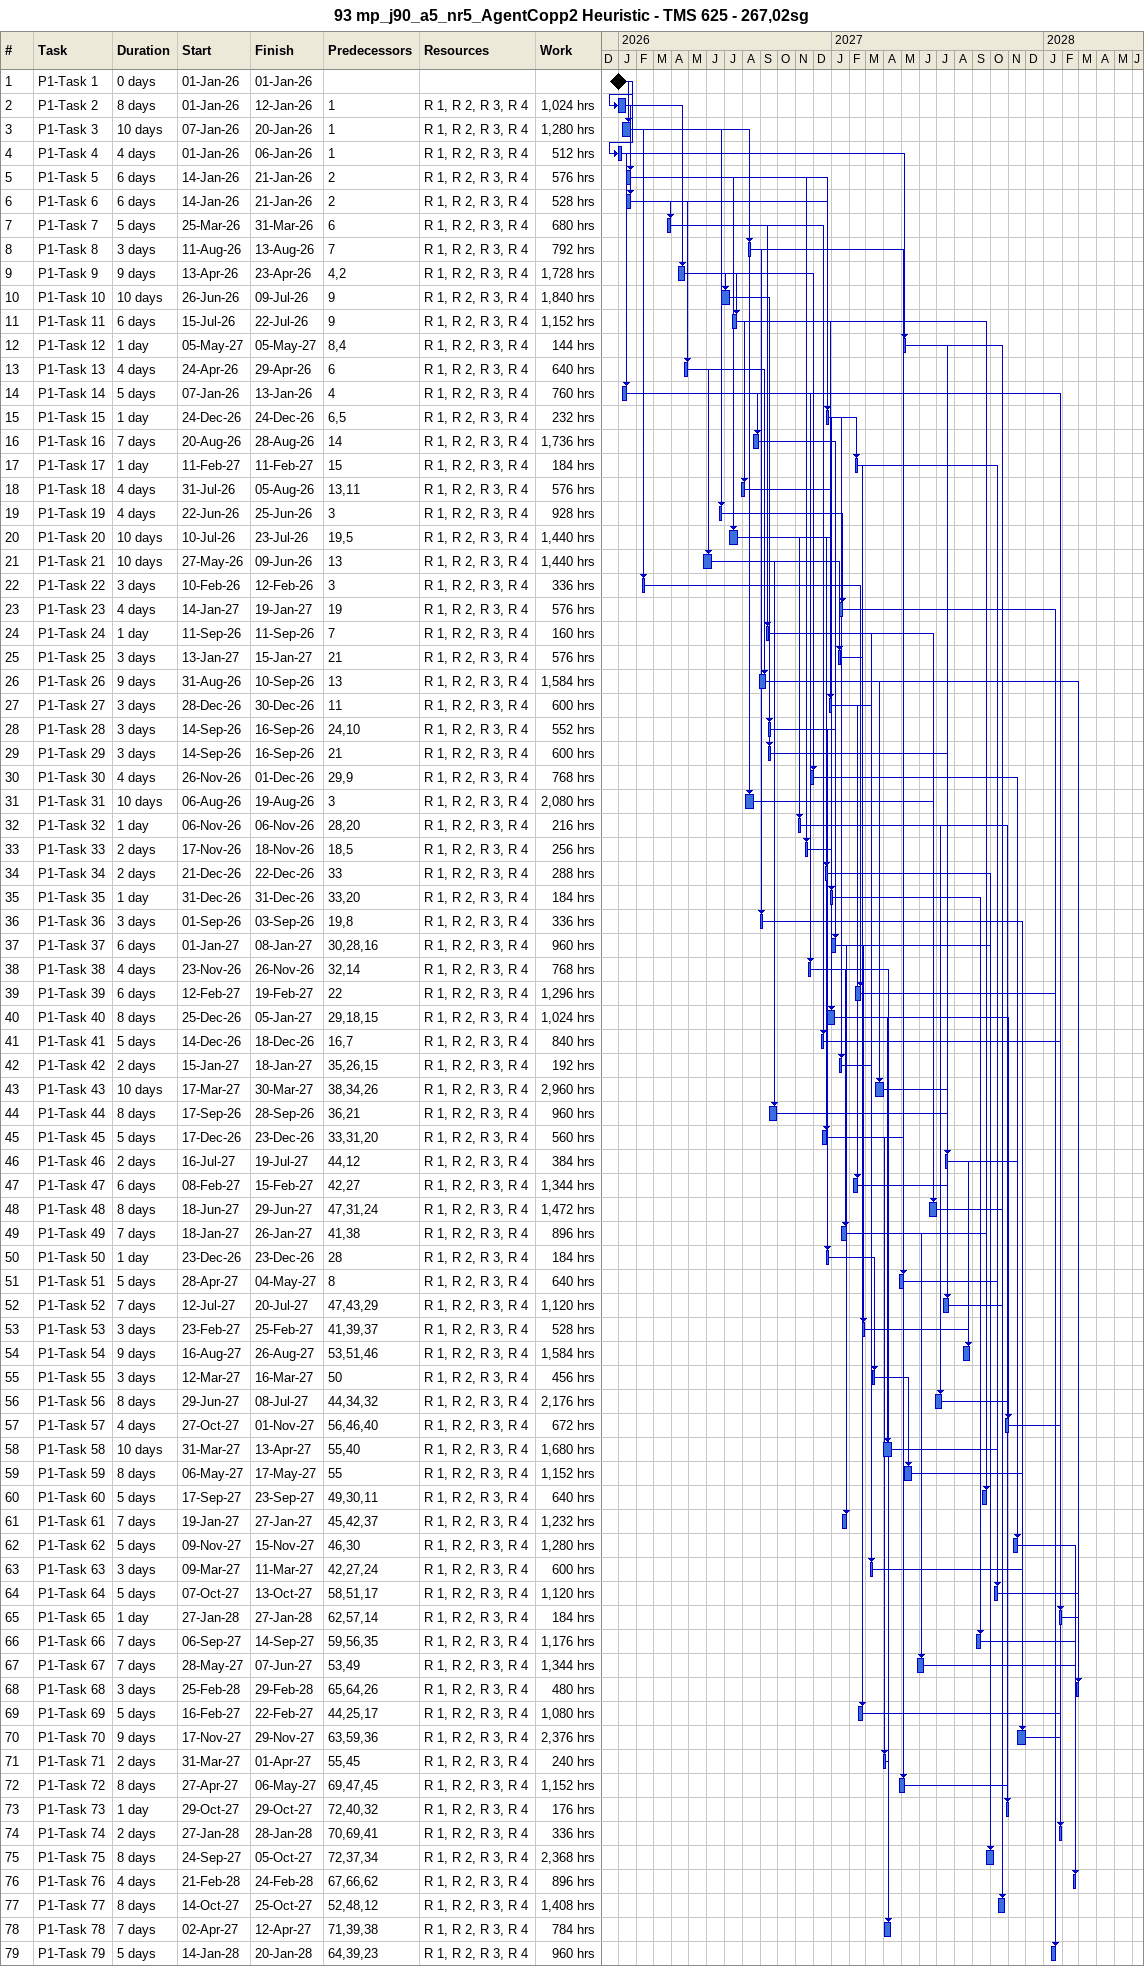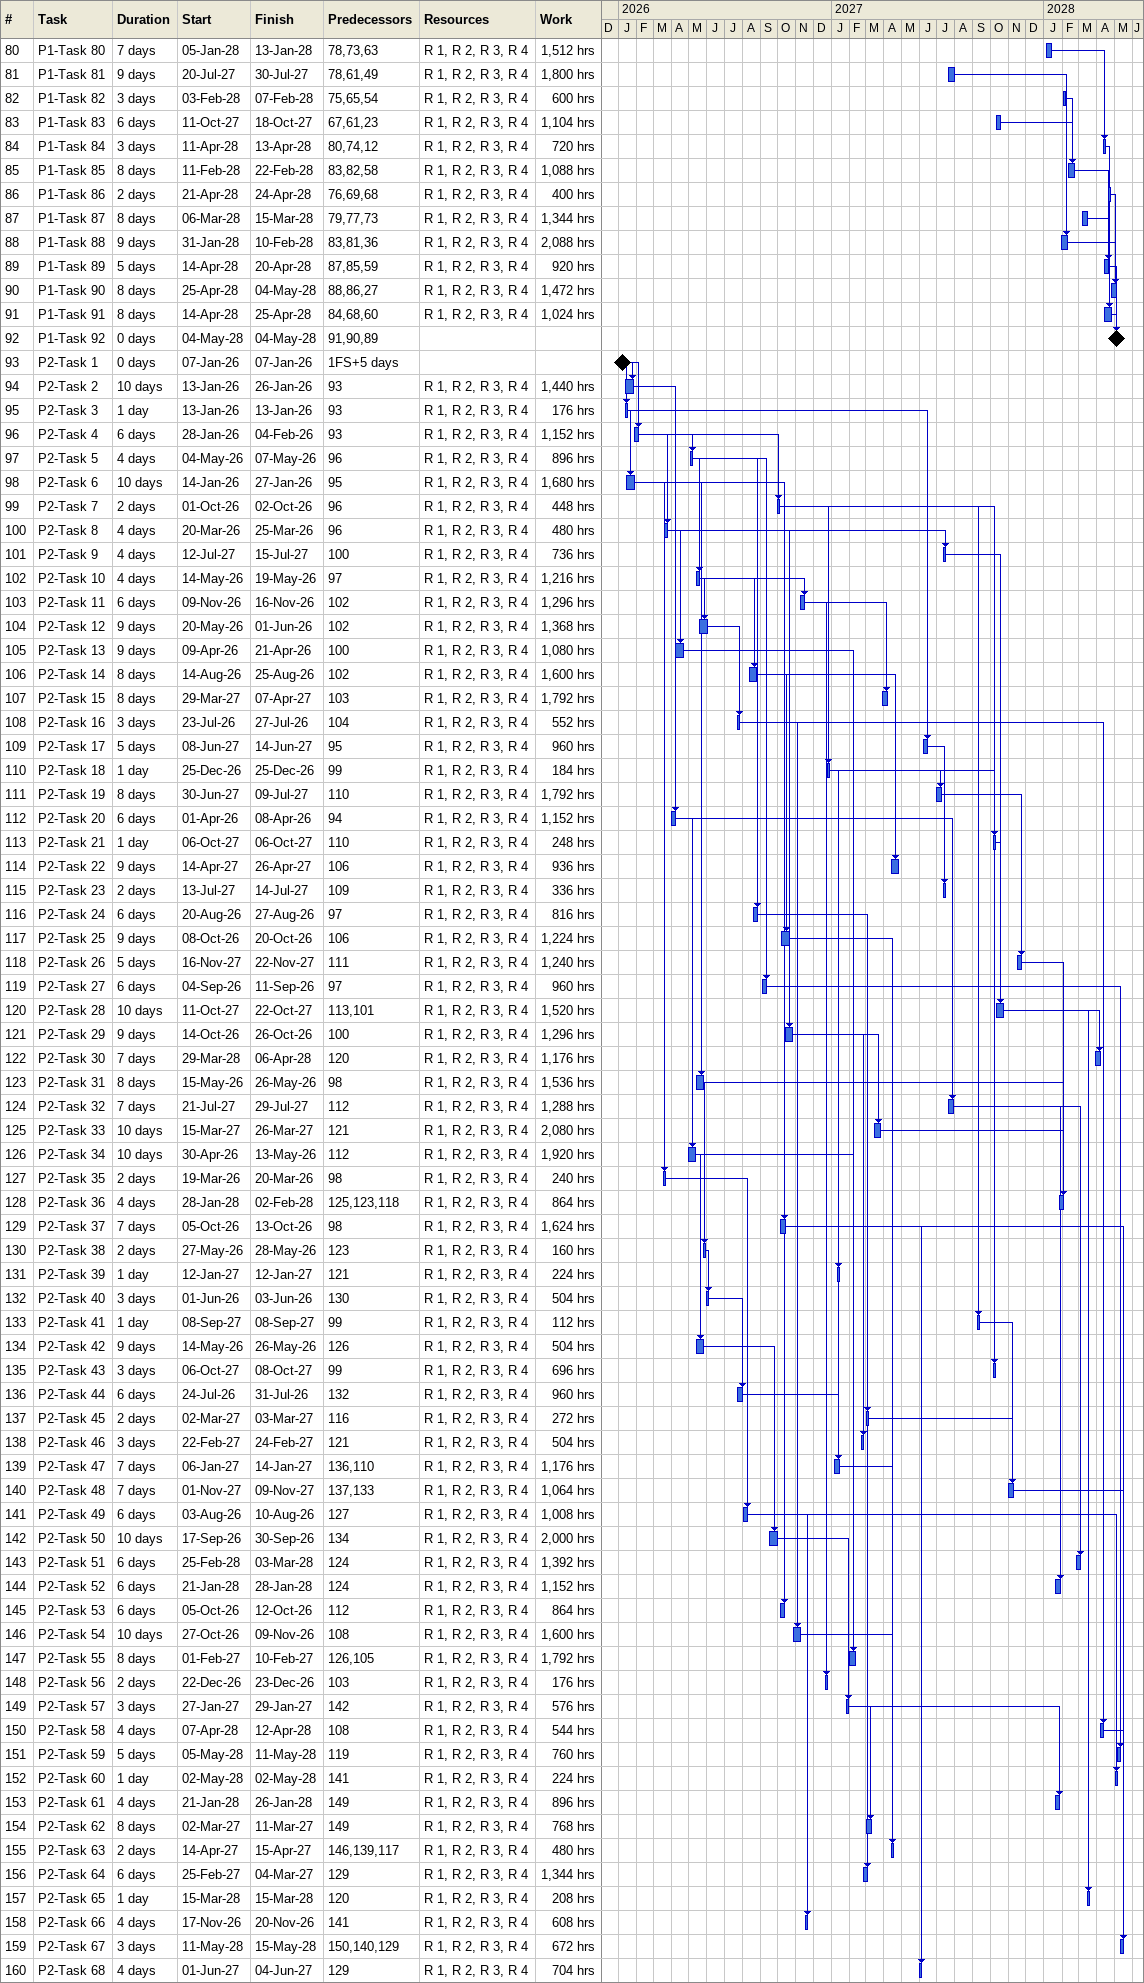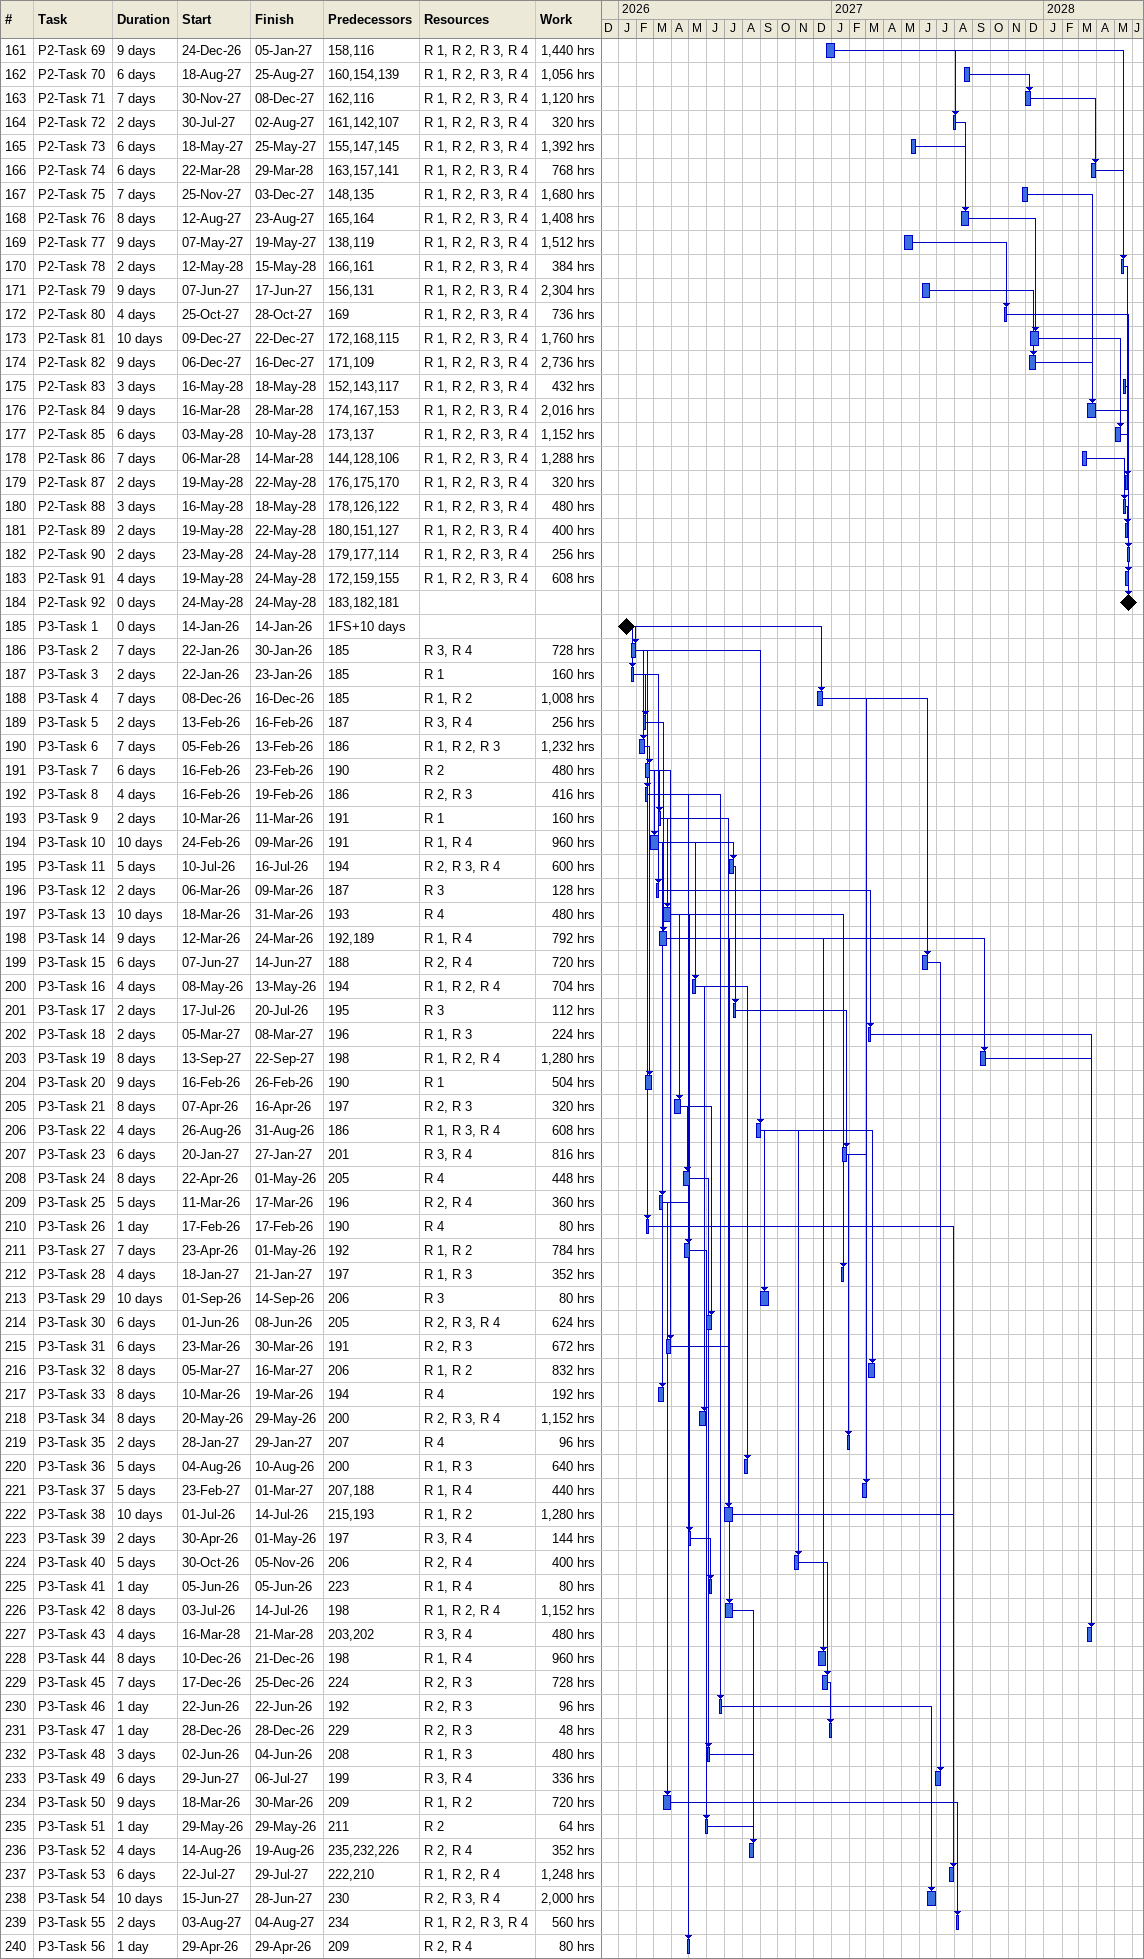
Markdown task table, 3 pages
93 mp_j90_a5_nr5_AgentCopp2 Heuristic - TMS 625 - 267,02sg

| ID | Task | Duration | Start | Finish | Predecessors | Resources | Work (h) |
|---|---|---|---|---|---|---|---|
| 1 | P1-Task 1 | 0d | 2026-01-01 | 2026-01-01 |  |  |  |
| 2 | P1-Task 2 | 8d | 2026-01-01 | 2026-01-12 | 1 | R 1, R 2, R 3, R 4 | 1024 |
| 3 | P1-Task 3 | 10d | 2026-01-07 | 2026-01-20 | 1 | R 1, R 2, R 3, R 4 | 1280 |
| 4 | P1-Task 4 | 4d | 2026-01-01 | 2026-01-06 | 1 | R 1, R 2, R 3, R 4 | 512 |
| 5 | P1-Task 5 | 6d | 2026-01-14 | 2026-01-21 | 2 | R 1, R 2, R 3, R 4 | 576 |
| 6 | P1-Task 6 | 6d | 2026-01-14 | 2026-01-21 | 2 | R 1, R 2, R 3, R 4 | 528 |
| 7 | P1-Task 7 | 5d | 2026-03-25 | 2026-03-31 | 6 | R 1, R 2, R 3, R 4 | 680 |
| 8 | P1-Task 8 | 3d | 2026-08-11 | 2026-08-13 | 7 | R 1, R 2, R 3, R 4 | 792 |
| 9 | P1-Task 9 | 9d | 2026-04-13 | 2026-04-23 | 4, 2 | R 1, R 2, R 3, R 4 | 1728 |
| 10 | P1-Task 10 | 10d | 2026-06-26 | 2026-07-09 | 9 | R 1, R 2, R 3, R 4 | 1840 |
| 11 | P1-Task 11 | 6d | 2026-07-15 | 2026-07-22 | 9 | R 1, R 2, R 3, R 4 | 1152 |
| 12 | P1-Task 12 | 1d | 2027-05-05 | 2027-05-05 | 8, 4 | R 1, R 2, R 3, R 4 | 144 |
| 13 | P1-Task 13 | 4d | 2026-04-24 | 2026-04-29 | 6 | R 1, R 2, R 3, R 4 | 640 |
| 14 | P1-Task 14 | 5d | 2026-01-07 | 2026-01-13 | 4 | R 1, R 2, R 3, R 4 | 760 |
| 15 | P1-Task 15 | 1d | 2026-12-24 | 2026-12-24 | 6, 5 | R 1, R 2, R 3, R 4 | 232 |
| 16 | P1-Task 16 | 7d | 2026-08-20 | 2026-08-28 | 14 | R 1, R 2, R 3, R 4 | 1736 |
| 17 | P1-Task 17 | 1d | 2027-02-11 | 2027-02-11 | 15 | R 1, R 2, R 3, R 4 | 184 |
| 18 | P1-Task 18 | 4d | 2026-07-31 | 2026-08-05 | 13, 11 | R 1, R 2, R 3, R 4 | 576 |
| 19 | P1-Task 19 | 4d | 2026-06-22 | 2026-06-25 | 3 | R 1, R 2, R 3, R 4 | 928 |
| 20 | P1-Task 20 | 10d | 2026-07-10 | 2026-07-23 | 19, 5 | R 1, R 2, R 3, R 4 | 1440 |
| 21 | P1-Task 21 | 10d | 2026-05-27 | 2026-06-09 | 13 | R 1, R 2, R 3, R 4 | 1440 |
| 22 | P1-Task 22 | 3d | 2026-02-10 | 2026-02-12 | 3 | R 1, R 2, R 3, R 4 | 336 |
| 23 | P1-Task 23 | 4d | 2027-01-14 | 2027-01-19 | 19 | R 1, R 2, R 3, R 4 | 576 |
| 24 | P1-Task 24 | 1d | 2026-09-11 | 2026-09-11 | 7 | R 1, R 2, R 3, R 4 | 160 |
| 25 | P1-Task 25 | 3d | 2027-01-13 | 2027-01-15 | 21 | R 1, R 2, R 3, R 4 | 576 |
| 26 | P1-Task 26 | 9d | 2026-08-31 | 2026-09-10 | 13 | R 1, R 2, R 3, R 4 | 1584 |
| 27 | P1-Task 27 | 3d | 2026-12-28 | 2026-12-30 | 11 | R 1, R 2, R 3, R 4 | 600 |
| 28 | P1-Task 28 | 3d | 2026-09-14 | 2026-09-16 | 24, 10 | R 1, R 2, R 3, R 4 | 552 |
| 29 | P1-Task 29 | 3d | 2026-09-14 | 2026-09-16 | 21 | R 1, R 2, R 3, R 4 | 600 |
| 30 | P1-Task 30 | 4d | 2026-11-26 | 2026-12-01 | 29, 9 | R 1, R 2, R 3, R 4 | 768 |
| 31 | P1-Task 31 | 10d | 2026-08-06 | 2026-08-19 | 3 | R 1, R 2, R 3, R 4 | 2080 |
| 32 | P1-Task 32 | 1d | 2026-11-06 | 2026-11-06 | 28, 20 | R 1, R 2, R 3, R 4 | 216 |
| 33 | P1-Task 33 | 2d | 2026-11-17 | 2026-11-18 | 18, 5 | R 1, R 2, R 3, R 4 | 256 |
| 34 | P1-Task 34 | 2d | 2026-12-21 | 2026-12-22 | 33 | R 1, R 2, R 3, R 4 | 288 |
| 35 | P1-Task 35 | 1d | 2026-12-31 | 2026-12-31 | 33, 20 | R 1, R 2, R 3, R 4 | 184 |
| 36 | P1-Task 36 | 3d | 2026-09-01 | 2026-09-03 | 19, 8 | R 1, R 2, R 3, R 4 | 336 |
| 37 | P1-Task 37 | 6d | 2027-01-01 | 2027-01-08 | 30, 28, 16 | R 1, R 2, R 3, R 4 | 960 |
| 38 | P1-Task 38 | 4d | 2026-11-23 | 2026-11-26 | 32, 14 | R 1, R 2, R 3, R 4 | 768 |
| 39 | P1-Task 39 | 6d | 2027-02-12 | 2027-02-19 | 22 | R 1, R 2, R 3, R 4 | 1296 |
| 40 | P1-Task 40 | 8d | 2026-12-25 | 2027-01-05 | 29, 18, 15 | R 1, R 2, R 3, R 4 | 1024 |
| 41 | P1-Task 41 | 5d | 2026-12-14 | 2026-12-18 | 16, 7 | R 1, R 2, R 3, R 4 | 840 |
| 42 | P1-Task 42 | 2d | 2027-01-15 | 2027-01-18 | 35, 26, 15 | R 1, R 2, R 3, R 4 | 192 |
| 43 | P1-Task 43 | 10d | 2027-03-17 | 2027-03-30 | 38, 34, 26 | R 1, R 2, R 3, R 4 | 2960 |
| 44 | P1-Task 44 | 8d | 2026-09-17 | 2026-09-28 | 36, 21 | R 1, R 2, R 3, R 4 | 960 |
| 45 | P1-Task 45 | 5d | 2026-12-17 | 2026-12-23 | 33, 31, 20 | R 1, R 2, R 3, R 4 | 560 |
| 46 | P1-Task 46 | 2d | 2027-07-16 | 2027-07-19 | 44, 12 | R 1, R 2, R 3, R 4 | 384 |
| 47 | P1-Task 47 | 6d | 2027-02-08 | 2027-02-15 | 42, 27 | R 1, R 2, R 3, R 4 | 1344 |
| 48 | P1-Task 48 | 8d | 2027-06-18 | 2027-06-29 | 47, 31, 24 | R 1, R 2, R 3, R 4 | 1472 |
| 49 | P1-Task 49 | 7d | 2027-01-18 | 2027-01-26 | 41, 38 | R 1, R 2, R 3, R 4 | 896 |
| 50 | P1-Task 50 | 1d | 2026-12-23 | 2026-12-23 | 28 | R 1, R 2, R 3, R 4 | 184 |
| 51 | P1-Task 51 | 5d | 2027-04-28 | 2027-05-04 | 8 | R 1, R 2, R 3, R 4 | 640 |
| 52 | P1-Task 52 | 7d | 2027-07-12 | 2027-07-20 | 47, 43, 29 | R 1, R 2, R 3, R 4 | 1120 |
| 53 | P1-Task 53 | 3d | 2027-02-23 | 2027-02-25 | 41, 39, 37 | R 1, R 2, R 3, R 4 | 528 |
| 54 | P1-Task 54 | 9d | 2027-08-16 | 2027-08-26 | 53, 51, 46 | R 1, R 2, R 3, R 4 | 1584 |
| 55 | P1-Task 55 | 3d | 2027-03-12 | 2027-03-16 | 50 | R 1, R 2, R 3, R 4 | 456 |
| 56 | P1-Task 56 | 8d | 2027-06-29 | 2027-07-08 | 44, 34, 32 | R 1, R 2, R 3, R 4 | 2176 |
| 57 | P1-Task 57 | 4d | 2027-10-27 | 2027-11-01 | 56, 46, 40 | R 1, R 2, R 3, R 4 | 672 |
| 58 | P1-Task 58 | 10d | 2027-03-31 | 2027-04-13 | 55, 40 | R 1, R 2, R 3, R 4 | 1680 |
| 59 | P1-Task 59 | 8d | 2027-05-06 | 2027-05-17 | 55 | R 1, R 2, R 3, R 4 | 1152 |
| 60 | P1-Task 60 | 5d | 2027-09-17 | 2027-09-23 | 49, 30, 11 | R 1, R 2, R 3, R 4 | 640 |
| 61 | P1-Task 61 | 7d | 2027-01-19 | 2027-01-27 | 45, 42, 37 | R 1, R 2, R 3, R 4 | 1232 |
| 62 | P1-Task 62 | 5d | 2027-11-09 | 2027-11-15 | 46, 30 | R 1, R 2, R 3, R 4 | 1280 |
| 63 | P1-Task 63 | 3d | 2027-03-09 | 2027-03-11 | 42, 27, 24 | R 1, R 2, R 3, R 4 | 600 |
| 64 | P1-Task 64 | 5d | 2027-10-07 | 2027-10-13 | 58, 51, 17 | R 1, R 2, R 3, R 4 | 1120 |
| 65 | P1-Task 65 | 1d | 2028-01-27 | 2028-01-27 | 62, 57, 14 | R 1, R 2, R 3, R 4 | 184 |
| 66 | P1-Task 66 | 7d | 2027-09-06 | 2027-09-14 | 59, 56, 35 | R 1, R 2, R 3, R 4 | 1176 |
| 67 | P1-Task 67 | 7d | 2027-05-28 | 2027-06-07 | 53, 49 | R 1, R 2, R 3, R 4 | 1344 |
| 68 | P1-Task 68 | 3d | 2028-02-25 | 2028-02-29 | 65, 64, 26 | R 1, R 2, R 3, R 4 | 480 |
| 69 | P1-Task 69 | 5d | 2027-02-16 | 2027-02-22 | 44, 25, 17 | R 1, R 2, R 3, R 4 | 1080 |
| 70 | P1-Task 70 | 9d | 2027-11-17 | 2027-11-29 | 63, 59, 36 | R 1, R 2, R 3, R 4 | 2376 |
| 71 | P1-Task 71 | 2d | 2027-03-31 | 2027-04-01 | 55, 45 | R 1, R 2, R 3, R 4 | 240 |
| 72 | P1-Task 72 | 8d | 2027-04-27 | 2027-05-06 | 69, 47, 45 | R 1, R 2, R 3, R 4 | 1152 |
| 73 | P1-Task 73 | 1d | 2027-10-29 | 2027-10-29 | 72, 40, 32 | R 1, R 2, R 3, R 4 | 176 |
| 74 | P1-Task 74 | 2d | 2028-01-27 | 2028-01-28 | 70, 69, 41 | R 1, R 2, R 3, R 4 | 336 |
| 75 | P1-Task 75 | 8d | 2027-09-24 | 2027-10-05 | 72, 37, 34 | R 1, R 2, R 3, R 4 | 2368 |
| 76 | P1-Task 76 | 4d | 2028-02-21 | 2028-02-24 | 67, 66, 62 | R 1, R 2, R 3, R 4 | 896 |
| 77 | P1-Task 77 | 8d | 2027-10-14 | 2027-10-25 | 52, 48, 12 | R 1, R 2, R 3, R 4 | 1408 |
| 78 | P1-Task 78 | 7d | 2027-04-02 | 2027-04-12 | 71, 39, 38 | R 1, R 2, R 3, R 4 | 784 |
| 79 | P1-Task 79 | 5d | 2028-01-14 | 2028-01-20 | 64, 39, 23 | R 1, R 2, R 3, R 4 | 960 |
| 80 | P1-Task 80 | 7d | 2028-01-05 | 2028-01-13 | 78, 73, 63 | R 1, R 2, R 3, R 4 | 1512 |
| 81 | P1-Task 81 | 9d | 2027-07-20 | 2027-07-30 | 78, 61, 49 | R 1, R 2, R 3, R 4 | 1800 |
| 82 | P1-Task 82 | 3d | 2028-02-03 | 2028-02-07 | 75, 65, 54 | R 1, R 2, R 3, R 4 | 600 |
| 83 | P1-Task 83 | 6d | 2027-10-11 | 2027-10-18 | 67, 61, 23 | R 1, R 2, R 3, R 4 | 1104 |
| 84 | P1-Task 84 | 3d | 2028-04-11 | 2028-04-13 | 80, 74, 12 | R 1, R 2, R 3, R 4 | 720 |
| 85 | P1-Task 85 | 8d | 2028-02-11 | 2028-02-22 | 83, 82, 58 | R 1, R 2, R 3, R 4 | 1088 |
| 86 | P1-Task 86 | 2d | 2028-04-21 | 2028-04-24 | 76, 69, 68 | R 1, R 2, R 3, R 4 | 400 |
| 87 | P1-Task 87 | 8d | 2028-03-06 | 2028-03-15 | 79, 77, 73 | R 1, R 2, R 3, R 4 | 1344 |
| 88 | P1-Task 88 | 9d | 2028-01-31 | 2028-02-10 | 83, 81, 36 | R 1, R 2, R 3, R 4 | 2088 |
| 89 | P1-Task 89 | 5d | 2028-04-14 | 2028-04-20 | 87, 85, 59 | R 1, R 2, R 3, R 4 | 920 |
| 90 | P1-Task 90 | 8d | 2028-04-25 | 2028-05-04 | 88, 86, 27 | R 1, R 2, R 3, R 4 | 1472 |
| 91 | P1-Task 91 | 8d | 2028-04-14 | 2028-04-25 | 84, 68, 60 | R 1, R 2, R 3, R 4 | 1024 |
| 92 | P1-Task 92 | 0d | 2028-05-04 | 2028-05-04 | 91, 90, 89 |  |  |
| 93 | P2-Task 1 | 0d | 2026-01-07 | 2026-01-07 | 1FS+5d |  |  |
| 94 | P2-Task 2 | 10d | 2026-01-13 | 2026-01-26 | 93 | R 1, R 2, R 3, R 4 | 1440 |
| 95 | P2-Task 3 | 1d | 2026-01-13 | 2026-01-13 | 93 | R 1, R 2, R 3, R 4 | 176 |
| 96 | P2-Task 4 | 6d | 2026-01-28 | 2026-02-04 | 93 | R 1, R 2, R 3, R 4 | 1152 |
| 97 | P2-Task 5 | 4d | 2026-05-04 | 2026-05-07 | 96 | R 1, R 2, R 3, R 4 | 896 |
| 98 | P2-Task 6 | 10d | 2026-01-14 | 2026-01-27 | 95 | R 1, R 2, R 3, R 4 | 1680 |
| 99 | P2-Task 7 | 2d | 2026-10-01 | 2026-10-02 | 96 | R 1, R 2, R 3, R 4 | 448 |
| 100 | P2-Task 8 | 4d | 2026-03-20 | 2026-03-25 | 96 | R 1, R 2, R 3, R 4 | 480 |
| 101 | P2-Task 9 | 4d | 2027-07-12 | 2027-07-15 | 100 | R 1, R 2, R 3, R 4 | 736 |
| 102 | P2-Task 10 | 4d | 2026-05-14 | 2026-05-19 | 97 | R 1, R 2, R 3, R 4 | 1216 |
| 103 | P2-Task 11 | 6d | 2026-11-09 | 2026-11-16 | 102 | R 1, R 2, R 3, R 4 | 1296 |
| 104 | P2-Task 12 | 9d | 2026-05-20 | 2026-06-01 | 102 | R 1, R 2, R 3, R 4 | 1368 |
| 105 | P2-Task 13 | 9d | 2026-04-09 | 2026-04-21 | 100 | R 1, R 2, R 3, R 4 | 1080 |
| 106 | P2-Task 14 | 8d | 2026-08-14 | 2026-08-25 | 102 | R 1, R 2, R 3, R 4 | 1600 |
| 107 | P2-Task 15 | 8d | 2027-03-29 | 2027-04-07 | 103 | R 1, R 2, R 3, R 4 | 1792 |
| 108 | P2-Task 16 | 3d | 2026-07-23 | 2026-07-27 | 104 | R 1, R 2, R 3, R 4 | 552 |
| 109 | P2-Task 17 | 5d | 2027-06-08 | 2027-06-14 | 95 | R 1, R 2, R 3, R 4 | 960 |
| 110 | P2-Task 18 | 1d | 2026-12-25 | 2026-12-25 | 99 | R 1, R 2, R 3, R 4 | 184 |
| 111 | P2-Task 19 | 8d | 2027-06-30 | 2027-07-09 | 110 | R 1, R 2, R 3, R 4 | 1792 |
| 112 | P2-Task 20 | 6d | 2026-04-01 | 2026-04-08 | 94 | R 1, R 2, R 3, R 4 | 1152 |
| 113 | P2-Task 21 | 1d | 2027-10-06 | 2027-10-06 | 110 | R 1, R 2, R 3, R 4 | 248 |
| 114 | P2-Task 22 | 9d | 2027-04-14 | 2027-04-26 | 106 | R 1, R 2, R 3, R 4 | 936 |
| 115 | P2-Task 23 | 2d | 2027-07-13 | 2027-07-14 | 109 | R 1, R 2, R 3, R 4 | 336 |
| 116 | P2-Task 24 | 6d | 2026-08-20 | 2026-08-27 | 97 | R 1, R 2, R 3, R 4 | 816 |
| 117 | P2-Task 25 | 9d | 2026-10-08 | 2026-10-20 | 106 | R 1, R 2, R 3, R 4 | 1224 |
| 118 | P2-Task 26 | 5d | 2027-11-16 | 2027-11-22 | 111 | R 1, R 2, R 3, R 4 | 1240 |
| 119 | P2-Task 27 | 6d | 2026-09-04 | 2026-09-11 | 97 | R 1, R 2, R 3, R 4 | 960 |
| 120 | P2-Task 28 | 10d | 2027-10-11 | 2027-10-22 | 113, 101 | R 1, R 2, R 3, R 4 | 1520 |
| 121 | P2-Task 29 | 9d | 2026-10-14 | 2026-10-26 | 100 | R 1, R 2, R 3, R 4 | 1296 |
| 122 | P2-Task 30 | 7d | 2028-03-29 | 2028-04-06 | 120 | R 1, R 2, R 3, R 4 | 1176 |
| 123 | P2-Task 31 | 8d | 2026-05-15 | 2026-05-26 | 98 | R 1, R 2, R 3, R 4 | 1536 |
| 124 | P2-Task 32 | 7d | 2027-07-21 | 2027-07-29 | 112 | R 1, R 2, R 3, R 4 | 1288 |
| 125 | P2-Task 33 | 10d | 2027-03-15 | 2027-03-26 | 121 | R 1, R 2, R 3, R 4 | 2080 |
| 126 | P2-Task 34 | 10d | 2026-04-30 | 2026-05-13 | 112 | R 1, R 2, R 3, R 4 | 1920 |
| 127 | P2-Task 35 | 2d | 2026-03-19 | 2026-03-20 | 98 | R 1, R 2, R 3, R 4 | 240 |
| 128 | P2-Task 36 | 4d | 2028-01-28 | 2028-02-02 | 125, 123, 118 | R 1, R 2, R 3, R 4 | 864 |
| 129 | P2-Task 37 | 7d | 2026-10-05 | 2026-10-13 | 98 | R 1, R 2, R 3, R 4 | 1624 |
| 130 | P2-Task 38 | 2d | 2026-05-27 | 2026-05-28 | 123 | R 1, R 2, R 3, R 4 | 160 |
| 131 | P2-Task 39 | 1d | 2027-01-12 | 2027-01-12 | 121 | R 1, R 2, R 3, R 4 | 224 |
| 132 | P2-Task 40 | 3d | 2026-06-01 | 2026-06-03 | 130 | R 1, R 2, R 3, R 4 | 504 |
| 133 | P2-Task 41 | 1d | 2027-09-08 | 2027-09-08 | 99 | R 1, R 2, R 3, R 4 | 112 |
| 134 | P2-Task 42 | 9d | 2026-05-14 | 2026-05-26 | 126 | R 1, R 2, R 3, R 4 | 504 |
| 135 | P2-Task 43 | 3d | 2027-10-06 | 2027-10-08 | 99 | R 1, R 2, R 3, R 4 | 696 |
| 136 | P2-Task 44 | 6d | 2026-07-24 | 2026-07-31 | 132 | R 1, R 2, R 3, R 4 | 960 |
| 137 | P2-Task 45 | 2d | 2027-03-02 | 2027-03-03 | 116 | R 1, R 2, R 3, R 4 | 272 |
| 138 | P2-Task 46 | 3d | 2027-02-22 | 2027-02-24 | 121 | R 1, R 2, R 3, R 4 | 504 |
| 139 | P2-Task 47 | 7d | 2027-01-06 | 2027-01-14 | 136, 110 | R 1, R 2, R 3, R 4 | 1176 |
| 140 | P2-Task 48 | 7d | 2027-11-01 | 2027-11-09 | 137, 133 | R 1, R 2, R 3, R 4 | 1064 |
| 141 | P2-Task 49 | 6d | 2026-08-03 | 2026-08-10 | 127 | R 1, R 2, R 3, R 4 | 1008 |
| 142 | P2-Task 50 | 10d | 2026-09-17 | 2026-09-30 | 134 | R 1, R 2, R 3, R 4 | 2000 |
| 143 | P2-Task 51 | 6d | 2028-02-25 | 2028-03-03 | 124 | R 1, R 2, R 3, R 4 | 1392 |
| 144 | P2-Task 52 | 6d | 2028-01-21 | 2028-01-28 | 124 | R 1, R 2, R 3, R 4 | 1152 |
| 145 | P2-Task 53 | 6d | 2026-10-05 | 2026-10-12 | 112 | R 1, R 2, R 3, R 4 | 864 |
| 146 | P2-Task 54 | 10d | 2026-10-27 | 2026-11-09 | 108 | R 1, R 2, R 3, R 4 | 1600 |
| 147 | P2-Task 55 | 8d | 2027-02-01 | 2027-02-10 | 126, 105 | R 1, R 2, R 3, R 4 | 1792 |
| 148 | P2-Task 56 | 2d | 2026-12-22 | 2026-12-23 | 103 | R 1, R 2, R 3, R 4 | 176 |
| 149 | P2-Task 57 | 3d | 2027-01-27 | 2027-01-29 | 142 | R 1, R 2, R 3, R 4 | 576 |
| 150 | P2-Task 58 | 4d | 2028-04-07 | 2028-04-12 | 108 | R 1, R 2, R 3, R 4 | 544 |
| 151 | P2-Task 59 | 5d | 2028-05-05 | 2028-05-11 | 119 | R 1, R 2, R 3, R 4 | 760 |
| 152 | P2-Task 60 | 1d | 2028-05-02 | 2028-05-02 | 141 | R 1, R 2, R 3, R 4 | 224 |
| 153 | P2-Task 61 | 4d | 2028-01-21 | 2028-01-26 | 149 | R 1, R 2, R 3, R 4 | 896 |
| 154 | P2-Task 62 | 8d | 2027-03-02 | 2027-03-11 | 149 | R 1, R 2, R 3, R 4 | 768 |
| 155 | P2-Task 63 | 2d | 2027-04-14 | 2027-04-15 | 146, 139, 117 | R 1, R 2, R 3, R 4 | 480 |
| 156 | P2-Task 64 | 6d | 2027-02-25 | 2027-03-04 | 129 | R 1, R 2, R 3, R 4 | 1344 |
| 157 | P2-Task 65 | 1d | 2028-03-15 | 2028-03-15 | 120 | R 1, R 2, R 3, R 4 | 208 |
| 158 | P2-Task 66 | 4d | 2026-11-17 | 2026-11-20 | 141 | R 1, R 2, R 3, R 4 | 608 |
| 159 | P2-Task 67 | 3d | 2028-05-11 | 2028-05-15 | 150, 140, 129 | R 1, R 2, R 3, R 4 | 672 |
| 160 | P2-Task 68 | 4d | 2027-06-01 | 2027-06-04 | 129 | R 1, R 2, R 3, R 4 | 704 |
| 161 | P2-Task 69 | 9d | 2026-12-24 | 2027-01-05 | 158, 116 | R 1, R 2, R 3, R 4 | 1440 |
| 162 | P2-Task 70 | 6d | 2027-08-18 | 2027-08-25 | 160, 154, 139 | R 1, R 2, R 3, R 4 | 1056 |
| 163 | P2-Task 71 | 7d | 2027-11-30 | 2027-12-08 | 162, 116 | R 1, R 2, R 3, R 4 | 1120 |
| 164 | P2-Task 72 | 2d | 2027-07-30 | 2027-08-02 | 161, 142, 107 | R 1, R 2, R 3, R 4 | 320 |
| 165 | P2-Task 73 | 6d | 2027-05-18 | 2027-05-25 | 155, 147, 145 | R 1, R 2, R 3, R 4 | 1392 |
| 166 | P2-Task 74 | 6d | 2028-03-22 | 2028-03-29 | 163, 157, 141 | R 1, R 2, R 3, R 4 | 768 |
| 167 | P2-Task 75 | 7d | 2027-11-25 | 2027-12-03 | 148, 135 | R 1, R 2, R 3, R 4 | 1680 |
| 168 | P2-Task 76 | 8d | 2027-08-12 | 2027-08-23 | 165, 164 | R 1, R 2, R 3, R 4 | 1408 |
| 169 | P2-Task 77 | 9d | 2027-05-07 | 2027-05-19 | 138, 119 | R 1, R 2, R 3, R 4 | 1512 |
| 170 | P2-Task 78 | 2d | 2028-05-12 | 2028-05-15 | 166, 161 | R 1, R 2, R 3, R 4 | 384 |
| 171 | P2-Task 79 | 9d | 2027-06-07 | 2027-06-17 | 156, 131 | R 1, R 2, R 3, R 4 | 2304 |
| 172 | P2-Task 80 | 4d | 2027-10-25 | 2027-10-28 | 169 | R 1, R 2, R 3, R 4 | 736 |
| 173 | P2-Task 81 | 10d | 2027-12-09 | 2027-12-22 | 172, 168, 115 | R 1, R 2, R 3, R 4 | 1760 |
| 174 | P2-Task 82 | 9d | 2027-12-06 | 2027-12-16 | 171, 109 | R 1, R 2, R 3, R 4 | 2736 |
| 175 | P2-Task 83 | 3d | 2028-05-16 | 2028-05-18 | 152, 143, 117 | R 1, R 2, R 3, R 4 | 432 |
| 176 | P2-Task 84 | 9d | 2028-03-16 | 2028-03-28 | 174, 167, 153 | R 1, R 2, R 3, R 4 | 2016 |
| 177 | P2-Task 85 | 6d | 2028-05-03 | 2028-05-10 | 173, 137 | R 1, R 2, R 3, R 4 | 1152 |
| 178 | P2-Task 86 | 7d | 2028-03-06 | 2028-03-14 | 144, 128, 106 | R 1, R 2, R 3, R 4 | 1288 |
| 179 | P2-Task 87 | 2d | 2028-05-19 | 2028-05-22 | 176, 175, 170 | R 1, R 2, R 3, R 4 | 320 |
| 180 | P2-Task 88 | 3d | 2028-05-16 | 2028-05-18 | 178, 126, 122 | R 1, R 2, R 3, R 4 | 480 |
| 181 | P2-Task 89 | 2d | 2028-05-19 | 2028-05-22 | 180, 151, 127 | R 1, R 2, R 3, R 4 | 400 |
| 182 | P2-Task 90 | 2d | 2028-05-23 | 2028-05-24 | 179, 177, 114 | R 1, R 2, R 3, R 4 | 256 |
| 183 | P2-Task 91 | 4d | 2028-05-19 | 2028-05-24 | 172, 159, 155 | R 1, R 2, R 3, R 4 | 608 |
| 184 | P2-Task 92 | 0d | 2028-05-24 | 2028-05-24 | 183, 182, 181 |  |  |
| 185 | P3-Task 1 | 0d | 2026-01-14 | 2026-01-14 | 1FS+10d |  |  |
| 186 | P3-Task 2 | 7d | 2026-01-22 | 2026-01-30 | 185 | R 3, R 4 | 728 |
| 187 | P3-Task 3 | 2d | 2026-01-22 | 2026-01-23 | 185 | R 1 | 160 |
| 188 | P3-Task 4 | 7d | 2026-12-08 | 2026-12-16 | 185 | R 1, R 2 | 1008 |
| 189 | P3-Task 5 | 2d | 2026-02-13 | 2026-02-16 | 187 | R 3, R 4 | 256 |
| 190 | P3-Task 6 | 7d | 2026-02-05 | 2026-02-13 | 186 | R 1, R 2, R 3 | 1232 |
| 191 | P3-Task 7 | 6d | 2026-02-16 | 2026-02-23 | 190 | R 2 | 480 |
| 192 | P3-Task 8 | 4d | 2026-02-16 | 2026-02-19 | 186 | R 2, R 3 | 416 |
| 193 | P3-Task 9 | 2d | 2026-03-10 | 2026-03-11 | 191 | R 1 | 160 |
| 194 | P3-Task 10 | 10d | 2026-02-24 | 2026-03-09 | 191 | R 1, R 4 | 960 |
| 195 | P3-Task 11 | 5d | 2026-07-10 | 2026-07-16 | 194 | R 2, R 3, R 4 | 600 |
| 196 | P3-Task 12 | 2d | 2026-03-06 | 2026-03-09 | 187 | R 3 | 128 |
| 197 | P3-Task 13 | 10d | 2026-03-18 | 2026-03-31 | 193 | R 4 | 480 |
| 198 | P3-Task 14 | 9d | 2026-03-12 | 2026-03-24 | 192, 189 | R 1, R 4 | 792 |
| 199 | P3-Task 15 | 6d | 2027-06-07 | 2027-06-14 | 188 | R 2, R 4 | 720 |
| 200 | P3-Task 16 | 4d | 2026-05-08 | 2026-05-13 | 194 | R 1, R 2, R 4 | 704 |
| 201 | P3-Task 17 | 2d | 2026-07-17 | 2026-07-20 | 195 | R 3 | 112 |
| 202 | P3-Task 18 | 2d | 2027-03-05 | 2027-03-08 | 196 | R 1, R 3 | 224 |
| 203 | P3-Task 19 | 8d | 2027-09-13 | 2027-09-22 | 198 | R 1, R 2, R 4 | 1280 |
| 204 | P3-Task 20 | 9d | 2026-02-16 | 2026-02-26 | 190 | R 1 | 504 |
| 205 | P3-Task 21 | 8d | 2026-04-07 | 2026-04-16 | 197 | R 2, R 3 | 320 |
| 206 | P3-Task 22 | 4d | 2026-08-26 | 2026-08-31 | 186 | R 1, R 3, R 4 | 608 |
| 207 | P3-Task 23 | 6d | 2027-01-20 | 2027-01-27 | 201 | R 3, R 4 | 816 |
| 208 | P3-Task 24 | 8d | 2026-04-22 | 2026-05-01 | 205 | R 4 | 448 |
| 209 | P3-Task 25 | 5d | 2026-03-11 | 2026-03-17 | 196 | R 2, R 4 | 360 |
| 210 | P3-Task 26 | 1d | 2026-02-17 | 2026-02-17 | 190 | R 4 | 80 |
| 211 | P3-Task 27 | 7d | 2026-04-23 | 2026-05-01 | 192 | R 1, R 2 | 784 |
| 212 | P3-Task 28 | 4d | 2027-01-18 | 2027-01-21 | 197 | R 1, R 3 | 352 |
| 213 | P3-Task 29 | 10d | 2026-09-01 | 2026-09-14 | 206 | R 3 | 80 |
| 214 | P3-Task 30 | 6d | 2026-06-01 | 2026-06-08 | 205 | R 2, R 3, R 4 | 624 |
| 215 | P3-Task 31 | 6d | 2026-03-23 | 2026-03-30 | 191 | R 2, R 3 | 672 |
| 216 | P3-Task 32 | 8d | 2027-03-05 | 2027-03-16 | 206 | R 1, R 2 | 832 |
| 217 | P3-Task 33 | 8d | 2026-03-10 | 2026-03-19 | 194 | R 4 | 192 |
| 218 | P3-Task 34 | 8d | 2026-05-20 | 2026-05-29 | 200 | R 2, R 3, R 4 | 1152 |
| 219 | P3-Task 35 | 2d | 2027-01-28 | 2027-01-29 | 207 | R 4 | 96 |
| 220 | P3-Task 36 | 5d | 2026-08-04 | 2026-08-10 | 200 | R 1, R 3 | 640 |
| 221 | P3-Task 37 | 5d | 2027-02-23 | 2027-03-01 | 207, 188 | R 1, R 4 | 440 |
| 222 | P3-Task 38 | 10d | 2026-07-01 | 2026-07-14 | 215, 193 | R 1, R 2 | 1280 |
| 223 | P3-Task 39 | 2d | 2026-04-30 | 2026-05-01 | 197 | R 3, R 4 | 144 |
| 224 | P3-Task 40 | 5d | 2026-10-30 | 2026-11-05 | 206 | R 2, R 4 | 400 |
| 225 | P3-Task 41 | 1d | 2026-06-05 | 2026-06-05 | 223 | R 1, R 4 | 80 |
| 226 | P3-Task 42 | 8d | 2026-07-03 | 2026-07-14 | 198 | R 1, R 2, R 4 | 1152 |
| 227 | P3-Task 43 | 4d | 2028-03-16 | 2028-03-21 | 203, 202 | R 3, R 4 | 480 |
| 228 | P3-Task 44 | 8d | 2026-12-10 | 2026-12-21 | 198 | R 1, R 4 | 960 |
| 229 | P3-Task 45 | 7d | 2026-12-17 | 2026-12-25 | 224 | R 2, R 3 | 728 |
| 230 | P3-Task 46 | 1d | 2026-06-22 | 2026-06-22 | 192 | R 2, R 3 | 96 |
| 231 | P3-Task 47 | 1d | 2026-12-28 | 2026-12-28 | 229 | R 2, R 3 | 48 |
| 232 | P3-Task 48 | 3d | 2026-06-02 | 2026-06-04 | 208 | R 1, R 3 | 480 |
| 233 | P3-Task 49 | 6d | 2027-06-29 | 2027-07-06 | 199 | R 3, R 4 | 336 |
| 234 | P3-Task 50 | 9d | 2026-03-18 | 2026-03-30 | 209 | R 1, R 2 | 720 |
| 235 | P3-Task 51 | 1d | 2026-05-29 | 2026-05-29 | 211 | R 2 | 64 |
| 236 | P3-Task 52 | 4d | 2026-08-14 | 2026-08-19 | 235, 232, 226 | R 2, R 4 | 352 |
| 237 | P3-Task 53 | 6d | 2027-07-22 | 2027-07-29 | 222, 210 | R 1, R 2, R 4 | 1248 |
| 238 | P3-Task 54 | 10d | 2027-06-15 | 2027-06-28 | 230 | R 2, R 3, R 4 | 2000 |
| 239 | P3-Task 55 | 2d | 2027-08-03 | 2027-08-04 | 234 | R 1, R 2, R 3, R 4 | 560 |
| 240 | P3-Task 56 | 1d | 2026-04-29 | 2026-04-29 | 209 | R 2, R 4 | 80 |
